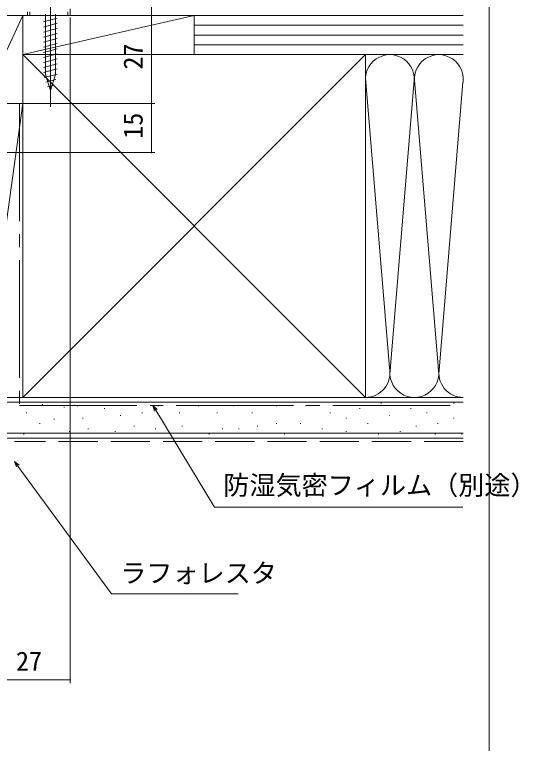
# Model space of a CAD drawing. Units: millimetres, scale not verified. Extents: x -1189 to -189, y -840 to 760.
# Drawn here: x -343.4 to -189, y -71.5 to 151.8 of the extents above; entities that cross this region are included whole.
import ezdxf
from ezdxf.enums import TextEntityAlignment as Align

# ---------------------------------------------------------------- set-up
doc = ezdxf.new("R2010")
doc.units = ezdxf.units.MM
doc.header["$LTSCALE"] = 4
doc.linetypes.add('CHAIN2', pattern=[12, 9, -1, 1, -1])
doc.linetypes.add('DASHED3', pattern=[4, 3, -1])
for name, color, linetype, lineweight in [('0-2_YKK_ZWAK', 7, 'Continuous', 9), ('0-3_YKK_11', 7, 'Continuous', 9), ('0-5_YSS_K', 3, 'Continuous', 9), ('0-6_YKK_13', 4, 'Continuous', 9), ('0-7_YKK_D', 6, 'Continuous', 9)]:
    doc.layers.add(name, color=color, linetype=linetype, lineweight=lineweight)
doc.styles.add('ＭＳ ゴシック', font='')
doc.styles.get('ＭＳ ゴシック').set_extended_font_data('MS Gothic')

msp = doc.modelspace()

# ---------------------------------------------------------------- linework, layer by layer
at = {"layer": '0-2_YKK_ZWAK'}
msp.add_line((-198, 720), (-198, -840), dxfattribs=at)
at = {"layer": '0-3_YKK_11'}
msp.add_line((-326.42, 151.501), (-326.42, 153.501), dxfattribs=at)
for points in [[(-339.42, 152.601), (-339.42, 151.501), (-338.72, 151.501), (-338.72, 152.601)], [(-327.12, 152.601), (-327.12, 151.501), (-326.42, 151.501)]]:
    msp.add_lwpolyline(points, dxfattribs=at)
at = {"layer": '0-5_YSS_K'}
for p, q in [((-340.922, 151.501), (-353.422, 151.501)), ((-351.022, 151.501), (-306.022, 151.501)), ((-340.922, 151.501), (-340.922, 139.501)), ((-288.422, 151.501), (-340.922, 151.501)), ((-288.422, 151.501), (-340.922, 139.501)), ((-288.422, 139.501), (-288.422, 151.501)), ((-288.422, 139.501), (-288.422, 151.501)), ((-205.926, 151.501), (-288.422, 151.501)), ((-205.926, 148.501), (-288.422, 148.501)), ((-205.926, 145.501), (-288.422, 145.501)), ((-205.926, 142.501), (-288.422, 142.501)), ((-340.922, 139.501), (-340.922, 34.501)), ((-235.922, 139.501), (-340.922, 139.501)), ((-340.922, 34.501), (-235.922, 139.501)), ((-340.922, 139.501), (-235.922, 34.501)), ((-340.922, 139.501), (-288.422, 139.501)), ((-288.422, 139.501), (-205.926, 139.501)), ((-235.922, 125.536), (-235.922, 139.501)), ((-235.922, 139.501), (-205.926, 139.501)), ((-235.922, 34.501), (-235.922, 132.001)), ((-235.916, 132.307), (-228.58, 43.532)), ((-221.08, 130.469), (-228.422, 41.62)), ((-340.922, 124.501), (-353.422, 124.501)), ((-340.922, 124.501), (-353.422, 34.501)), ((-340.922, 34.501), (-340.922, 124.501)), ((-340.922, 34.501), (-353.422, 34.501)), ((-205.926, 34.501), (-353.422, 34.501)), ((-340.922, 34.501), (-235.922, 34.501)), ((-235.922, 34.501), (-205.926, 34.501)), ((-205.926, 33.001), (-353.422, 33.001)), ((-334.941, 32.281), (-334.741, 32.281)), ((-328.315, 31.502), (-328.115, 31.502)), ((-324.224, 31.935), (-324.024, 31.935)), ((-299.499, 31.935), (-299.299, 31.935)), ((-287.205, 31.935), (-287.005, 31.935)), ((-276.491, 31.935), (-276.291, 31.935)), ((-263.304, 31.935), (-263.104, 31.935)), ((-254.239, 31.935), (-254.039, 31.935)), ((-231.162, 32.759), (-230.962, 32.759)), ((-208.91, 32.759), (-208.71, 32.759)), ((-339.883, 29.787), (-339.683, 29.787)), ((-315.982, 31.111), (-315.782, 31.111)), ((-304.444, 29.787), (-304.244, 29.787)), ((-292.974, 29.787), (-292.774, 29.787)), ((-281.436, 29.787), (-281.236, 29.787)), ((-270.722, 29.787), (-270.522, 29.787)), ((-246.821, 29.787), (-246.621, 29.787)), ((-237.755, 31.111), (-237.556, 31.111)), ((-222.096, 31.111), (-221.896, 31.111)), ((-217.151, 29.787), (-216.952, 29.787)), ((-331.433, 27.884), (-331.233, 27.884)), ((-322.575, 28.139), (-322.375, 28.139)), ((-311.037, 28.963), (-310.837, 28.963)), ((-241.876, 28.139), (-241.676, 28.139)), ((-228.69, 28.963), (-228.49, 28.963)), ((-208.91, 28.139), (-208.71, 28.139)), ((-335.762, 26.49), (-335.562, 26.49)), ((-320.927, 24.842), (-320.727, 24.842)), ((-306.916, 25.666), (-306.716, 25.666)), ((-300.323, 24.842), (-300.123, 24.842)), ((-292.15, 25.666), (-291.95, 25.666)), ((-279.788, 24.842), (-279.588, 24.842)), ((-274.843, 24.842), (-274.643, 24.842)), ((-269.074, 25.666), (-268.874, 25.666)), ((-263.304, 26.49), (-263.104, 26.49)), ((-255.887, 26.49), (-255.687, 26.49)), ((-249.294, 24.842), (-249.094, 24.842)), ((-235.283, 26.49), (-235.083, 26.49)), ((-220.448, 25.666), (-220.248, 25.666)), ((-213.855, 26.49), (-213.655, 26.49)), ((-205.926, 23.501), (-353.422, 23.501)), ((-340.734, 23.194), (-340.534, 23.194)), ((-331.623, 23.596), (-331.423, 23.596)), ((-326.696, 24.018), (-326.496, 24.018)), ((-312.685, 24.018), (-312.485, 24.018)), ((-283.908, 23.194), (-283.708, 23.194)), ((-260.832, 23.194), (-260.632, 23.194)), ((-241.876, 24.018), (-241.676, 24.018)), ((-231.986, 23.194), (-231.786, 23.194)), ((-225.393, 24.018), (-225.193, 24.018)), ((-214.679, 23.194), (-214.479, 23.194)), ((-206.437, 23.194), (-206.237, 23.194)), ((-205.926, 22.001), (-353.422, 22.001))]:
    msp.add_line(p, q, dxfattribs=at)
at = {"layer": '0-5_YSS_K', "linetype": 'CHAIN2'}
for p, q in [((-341.922, 124.501), (-341.922, 32.001)), ((-341.922, 32.001), (-205.926, 32.001))]:
    msp.add_line(p, q, dxfattribs=at)
at = {"layer": '0-5_YSS_K', "linetype": 'DASHED3'}
msp.add_line((-205.926, 21.001), (-343.421, 21.001), dxfattribs=at)
at = {"layer": '0-5_YSS_K'}
for points in [[(-353.422, 124.501), (-340.922, 124.501), (-340.922, 151.501)], [(-353.422, 151.501), (-353.422, 124.501), (-340.922, 151.501)], [(-206.032, 131.056), (-213.422, 41.62), (-220.764, 130.469)]]:
    msp.add_lwpolyline(points, dxfattribs=at)
for centre, start, end in [((-228.422, 132.001), 348.21667, 191.78378), ((-213.422, 132.001), 348.21667, 191.78378), ((-235.922, 42.001), 270, 11.78352), ((-220.922, 42.001), 168.21646, 11.78352), ((-205.922, 42.001), 168.21646, 269.96907)]:
    msp.add_arc(centre, 7.5, start, end, dxfattribs=at)
at = {"layer": '0-6_YKK_13', "linetype": 'CHAIN2'}
msp.add_line((-332.421, 158.501), (-332.421, 123.501), dxfattribs=at)
at = {"layer": '0-6_YKK_13'}
for p, q in [((-333.971, 151.951), (-333.971, 133.417)), ((-330.871, 133.417), (-330.871, 151.951)), ((-334.521, 149.525), (-330.321, 150.65)), ((-334.521, 147.972), (-330.321, 149.097)), ((-334.521, 146.419), (-330.321, 147.544)), ((-334.521, 144.866), (-330.321, 145.991)), ((-334.521, 143.313), (-330.321, 144.438)), ((-334.521, 141.76), (-330.321, 142.885)), ((-334.521, 140.207), (-330.321, 141.332)), ((-334.521, 138.654), (-330.321, 139.779)), ((-334.521, 137.101), (-330.321, 138.227)), ((-334.521, 135.548), (-330.321, 136.674)), ((-334.521, 133.995), (-330.321, 135.121)), ((-334.262, 132.512), (-330.321, 133.568)), ((-332.421, 128.501), (-333.971, 133.417)), ((-333.811, 131.08), (-330.775, 131.893)), ((-332.421, 128.501), (-330.871, 133.417)), ((-333.359, 129.648), (-331.31, 130.197))]:
    msp.add_line(p, q, dxfattribs=at)
at = {"layer": '0-7_YKK_D'}
for p, q in [((-301.424, 210.501), (-301.424, 151.501)), ((-327.522, 151.501), (-300.424, 151.501)), ((-326.424, 150.851), (-326.424, -52.999)), ((-314.465, 151.501), (-300.424, 151.501)), ((-352.722, 124.501), (-300.424, 124.501)), ((-323.467, 124.501), (-300.424, 124.501)), ((-369.922, 109.501), (-300.424, 109.501)), ((-301.044, 32.001), (-300.162, 30.547)), ((-300.162, 30.547), (-282.172, 0.883)), ((-343.425, 14.829), (-342.052, 13.728)), ((-342.419, 13.459), (-313.74, -25.641)), ((-282.172, 0.883), (-206.058, 0.883)), ((-313.74, -25.641), (-274.906, -25.641)), ((-353.422, -51.999), (-326.424, -51.999))]:
    msp.add_line(p, q, dxfattribs=at)
for points in [[(-301.424, 109.501), (-301.424, 124.501), (-301.424, 151.501)], [(-300.552, 30.311), (-301.044, 32.001), (-299.773, 30.784)], [(-342.787, 13.189), (-343.425, 14.829), (-342.419, 13.459)]]:
    msp.add_lwpolyline(points, dxfattribs=at)
for centre, start, end in [((-301.424, 151.501), 90, 270), ((-301.424, 151.501), 90, 270), ((-301.424, 151.501), 270, 90), ((-301.424, 151.501), 270, 90), ((-301.424, 124.501), 90, 270), ((-301.424, 124.501), 90, 270), ((-301.424, 124.501), 270, 90), ((-301.424, 124.501), 270, 90), ((-301.424, 109.501), 90, 270), ((-301.424, 109.501), 270, 90), ((-326.424, -51.999), 0, 180), ((-326.424, -51.999), 180, 0)]:
    msp.add_arc(centre, 0.106, start, end, dxfattribs=at)

# ---------------------------------------------------------------- texts
at = {"layer": '0-7_YKK_D', "color": 4, "style": 'ＭＳ ゴシック'}
for s, p in [('27', (-302.424, 134.943)), ('15', (-302.424, 113.76))]:
    msp.add_text(s, height=5.865, rotation=90, dxfattribs=at).set_placement(p, align=Align.BOTTOM_LEFT)
for s, p in [('防湿気密フィルム（別途）', (-279.471, 2.918)), ('ラフォレスタ', (-311.04, -24.001)), ('27', (-342.981, -50.999))]:
    msp.add_text(s, height=5.865, dxfattribs=at).set_placement(p, align=Align.BOTTOM_LEFT)

doc.saveas('drawing.dxf')
